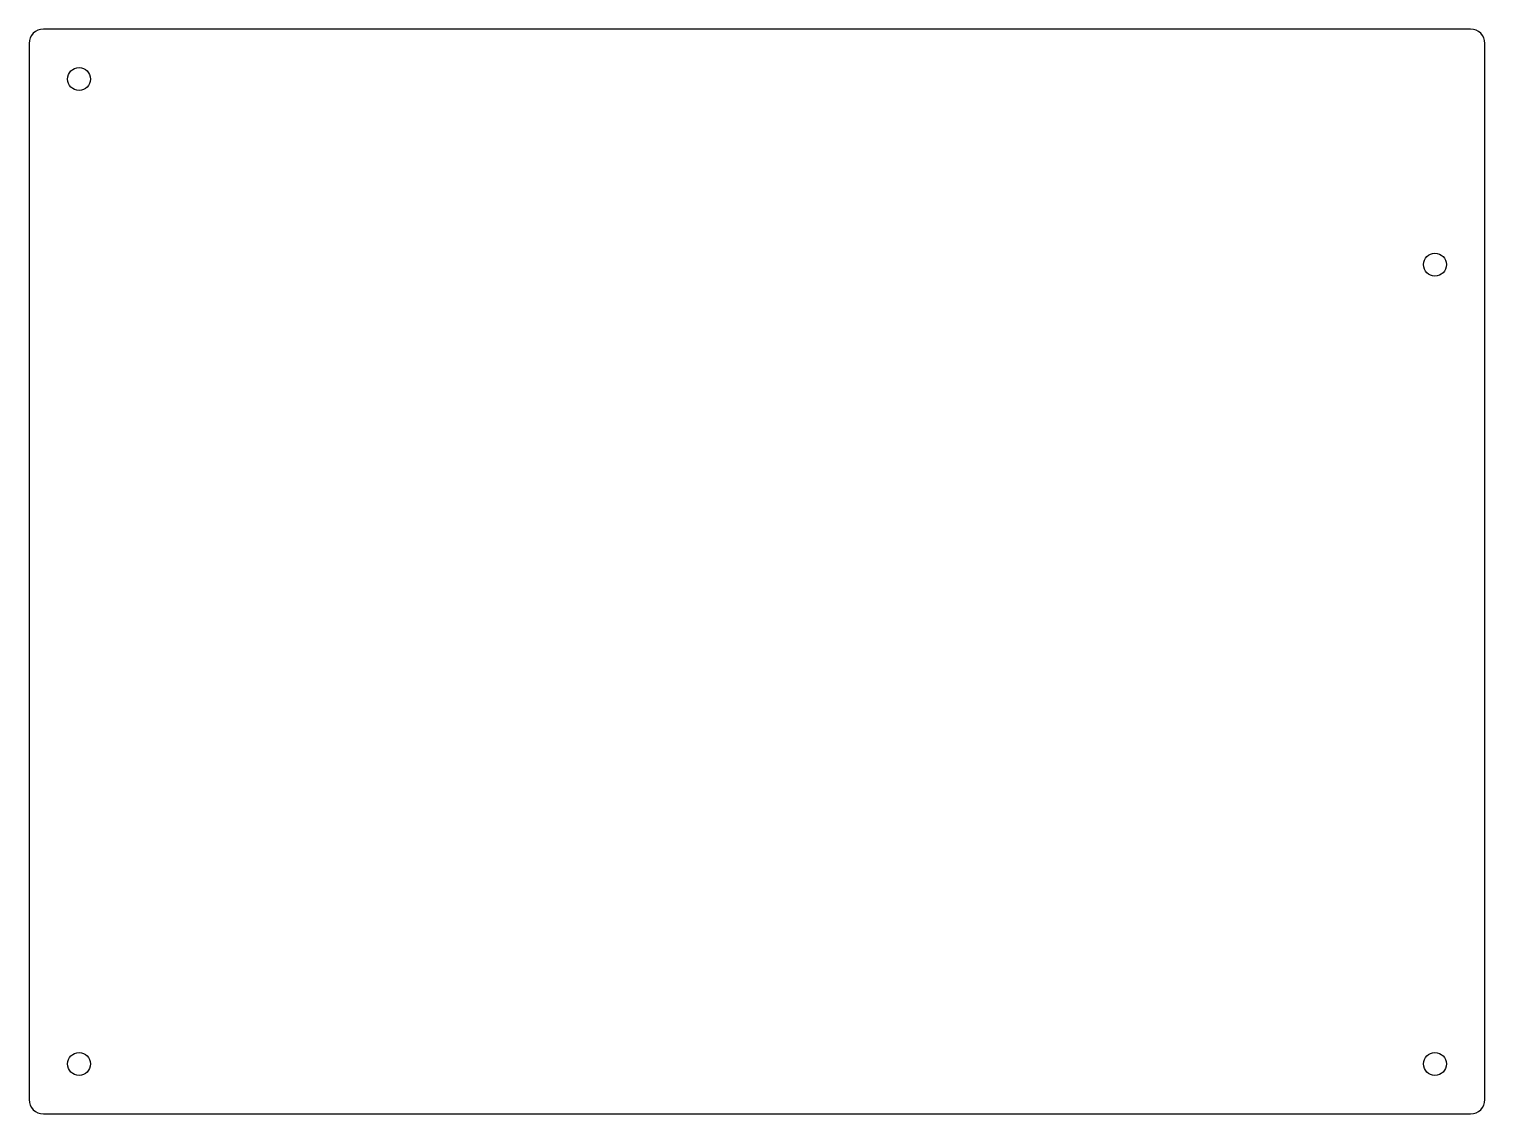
# Model space of a CAD drawing. Header units: millimetres. Extents: x -201 to 3, y -3 to 149.
import ezdxf

# ---------------------------------------------------------------- set-up
doc = ezdxf.new("R2010")
doc.units = ezdxf.units.MM
doc.layers.get('0').update_dxf_attribs({"linetype": 'CONTINUOUS'})

msp = doc.modelspace()

# ---------------------------------------------------------------- linework, layer by layer
msp.add_lwpolyline([(1, -3, 0.414214), (3, -1), (3, 147, 0.414214), (1, 149), (-199, 149, 0.414214), (-201, 147), (-201, -1, 0.414214), (-199, -3)], format="xyb", close=True)
for centre in [(-194, 142), (-4, 116), (-194, 4), (-4, 4)]:
    msp.add_circle(centre, 1.6)

doc.saveas('drawing.dxf')
